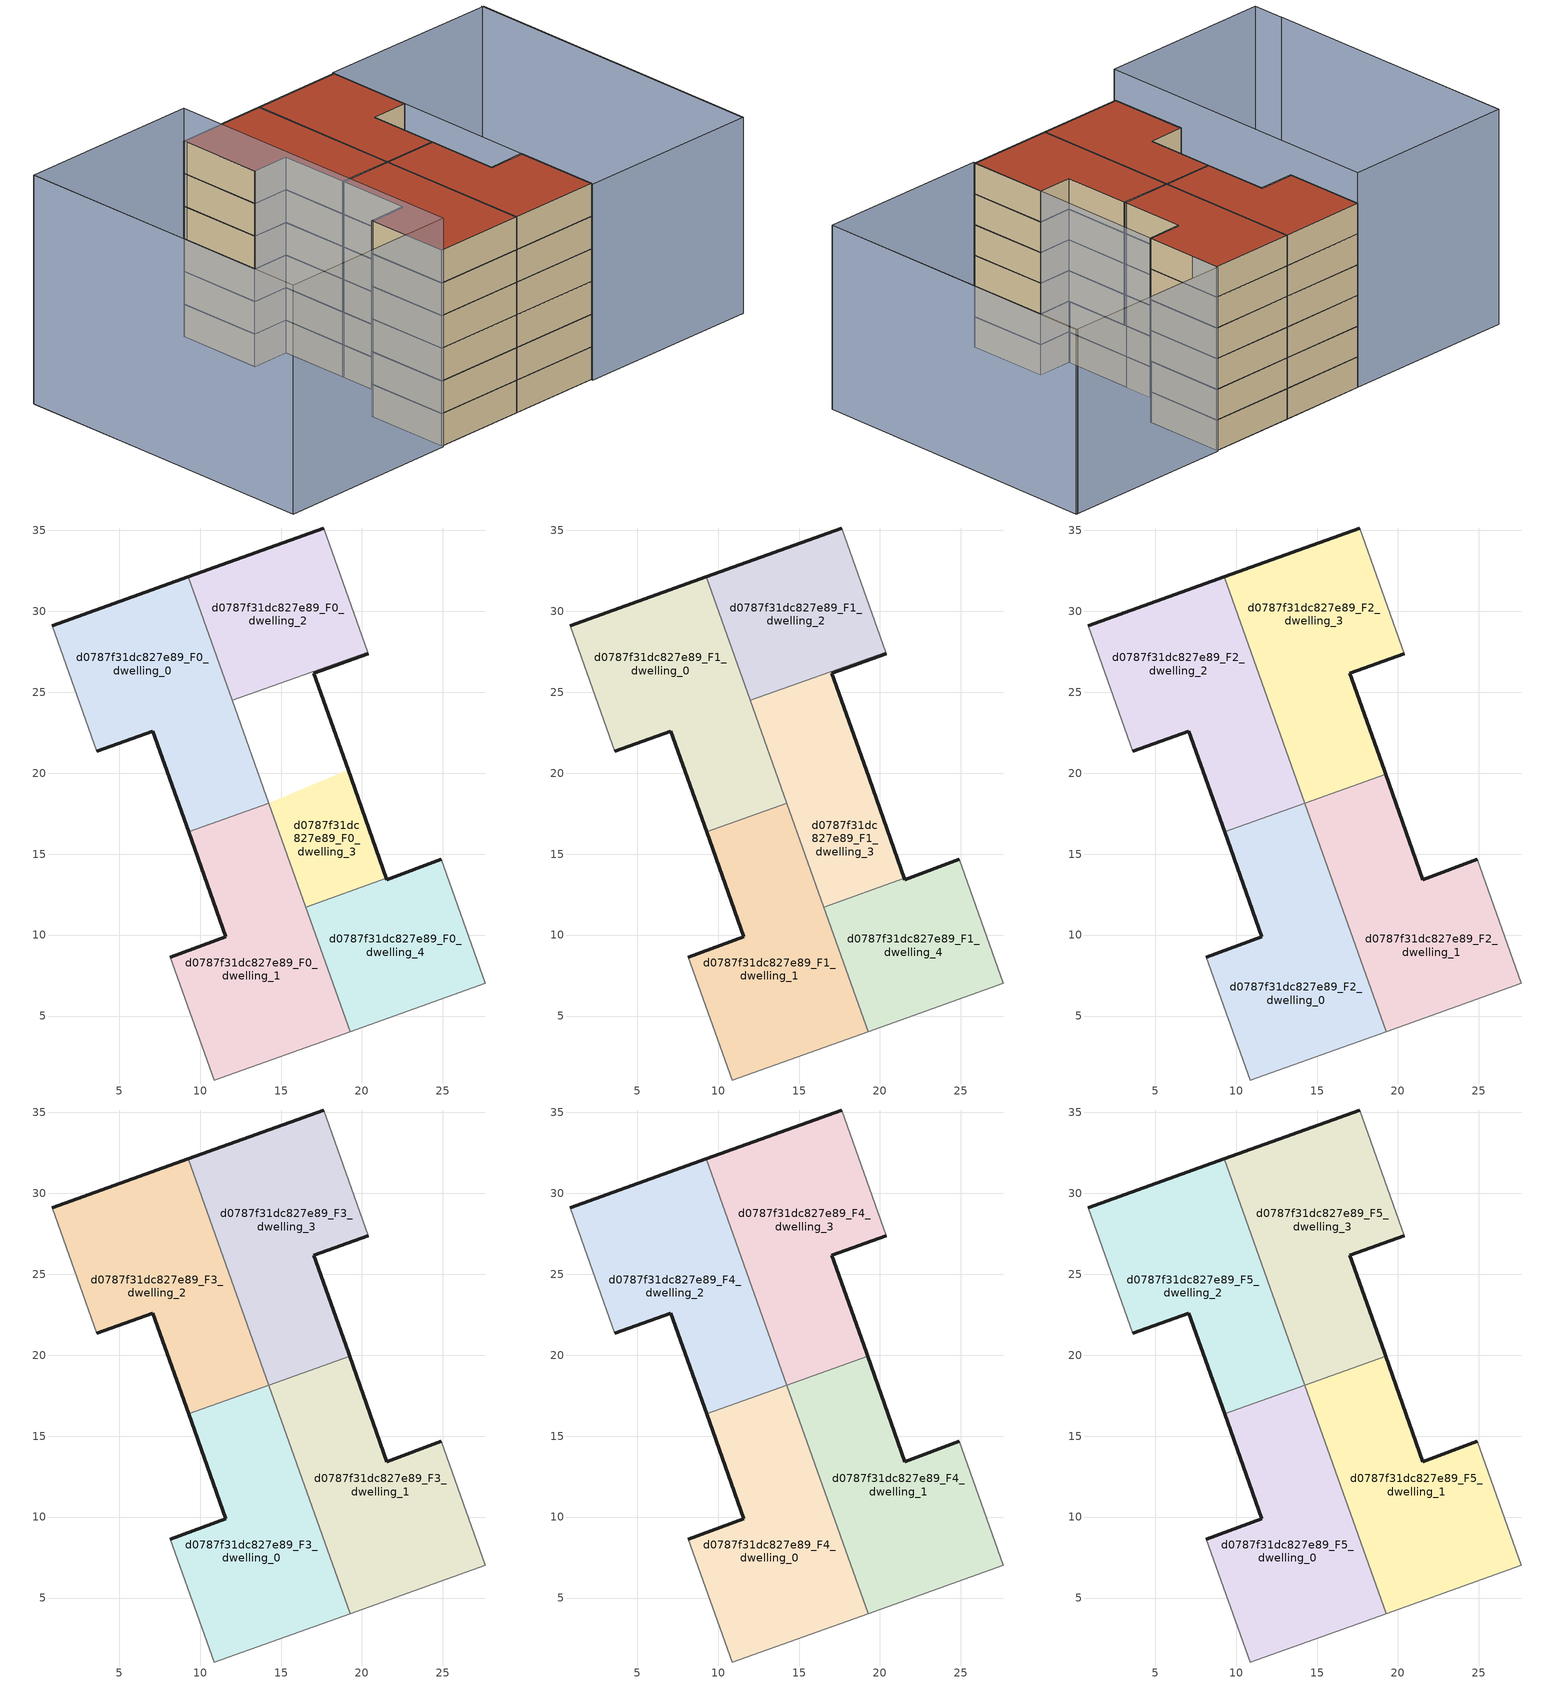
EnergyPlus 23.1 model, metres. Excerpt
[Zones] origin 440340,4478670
d0787f31dc827e89_F0_dwelling_0
 floor ground (EU_floor_Construction): 11.99,24.49 9.27,32.13 0.86,29.09 3.63,21.34 7.09,22.58 z0; 14.25,18.15 11.99,24.49 7.09,22.58 9.29,16.38 z0
 wall outside (EU_wall_Construction): 0.86,29.09 9.27,32.13 / 9.29,16.38 7.09,22.58 3.63,21.34 z0:3
 wall adiabatic (EU_wall_Construction): 3.63,21.34 0.86,29.09 z0:3
 wall to d0787f31dc827e89_F0_dwelling_1 (EU_wall_Construction): 14.25,18.15 9.29,16.38 z0:3
 wall to d0787f31dc827e89_F0_dwelling_2 (EU_wall_Construction): 9.27,32.13 11.99,24.49 z0:3
 wall to d0787f31dc827e89_F0_dwelling_3 (EU_wall_Construction): 11.99,24.49 14.25,18.15 z0:3
d0787f31dc827e89_F0_dwelling_1
 floor ground (EU_floor_Construction): 19.27,4.04 14.25,18.15 9.29,16.38 11.6,9.9 8.16,8.62 10.88,1.05 z0
 wall outside (EU_wall_Construction): 8.16,8.62 11.6,9.9 9.29,16.38 z0:3
 wall adiabatic (EU_wall_Construction): 19.27,4.04 10.88,1.05 8.16,8.62 z0:3
 wall to d0787f31dc827e89_F0_dwelling_4 (EU_wall_Construction): 16.53,11.72 19.27,4.04 z0:3
 wall to d0787f31dc827e89_F0_dwelling_3 (EU_wall_Construction): 14.25,18.15 16.53,11.73 z0:3
d0787f31dc827e89_F0_dwelling_2
 floor ground (EU_floor_Construction): 20.35,27.47 17.64,35.14 9.27,32.13 11.99,24.49 z0
 wall outside (EU_wall_Construction): 9.27,32.13 17.64,35.14 z0:3
 wall adiabatic (EU_wall_Construction): 17.64,35.14 20.35,27.47 z0:3
 wall to d0787f31dc827e89_F0_dwelling_3 (EU_wall_Construction): 20.35,27.47 11.99,24.49 z0:3
d0787f31dc827e89_F0_dwelling_3
 floor ground (EU_floor_Construction): 21.51,13.5 19.15,20.2 14.25,18.15 16.53,11.72 z0
 wall outside (EU_wall_Construction): 20.38,27.38 17.02,26.17 19.15,20.2 21.51,13.5 z0:3
 wall adiabatic (EU_wall_Construction): 20.35,27.47 20.38,27.38 z0:3
 wall to d0787f31dc827e89_F0_dwelling_4 (EU_wall_Construction): 21.51,13.5 16.53,11.73 z0:3
d0787f31dc827e89_F0_dwelling_4
 floor ground (EU_floor_Construction): 27.63,7.01 24.88,14.67 21.53,13.43 21.51,13.5 16.53,11.72 19.27,4.04 z0
 wall outside (EU_wall_Construction): 21.51,13.5 21.53,13.43 24.88,14.67 z0:3
 wall adiabatic (EU_wall_Construction): 24.88,14.67 27.63,7.01 19.27,4.04 z0:3
d0787f31dc827e89_F1_dwelling_0
 floor to d0787f31dc827e89_F0_dwelling_0 (EU_floor_Construction): 11.99,24.49 9.27,32.13 0.86,29.09 3.63,21.34 7.09,22.58 z3; 14.25,18.15 11.99,24.49 7.09,22.58 9.29,16.38 z3
 wall outside (EU_wall_Construction): 0.86,29.09 9.27,32.13 / 9.29,16.38 7.09,22.58 3.63,21.34 z3:6
 wall adiabatic (EU_wall_Construction): 3.63,21.34 0.86,29.09 z3:6
 wall to d0787f31dc827e89_F1_dwelling_1 (EU_wall_Construction): 14.25,18.15 9.29,16.38 z3:6
 wall to d0787f31dc827e89_F1_dwelling_2 (EU_wall_Construction): 9.27,32.13 11.99,24.49 z3:6
 wall to d0787f31dc827e89_F1_dwelling_3 (EU_wall_Construction): 11.99,24.49 14.25,18.15 z3:6
d0787f31dc827e89_F1_dwelling_1
 floor to d0787f31dc827e89_F0_dwelling_1 (EU_floor_Construction): 19.27,4.04 14.25,18.15 9.29,16.38 11.6,9.9 8.16,8.62 10.88,1.05 z3
 wall outside (EU_wall_Construction): 8.16,8.62 11.6,9.9 9.29,16.38 z3:6
 wall adiabatic (EU_wall_Construction): 19.27,4.04 10.88,1.05 8.16,8.62 z3:6
 wall to d0787f31dc827e89_F1_dwelling_4 (EU_wall_Construction): 16.53,11.72 19.27,4.04 z3:6
 wall to d0787f31dc827e89_F1_dwelling_3 (EU_wall_Construction): 14.25,18.15 16.53,11.73 z3:6
d0787f31dc827e89_F1_dwelling_2
 floor to d0787f31dc827e89_F0_dwelling_2 (EU_floor_Construction): 20.35,27.47 17.64,35.14 9.27,32.13 11.99,24.49 z3
 wall outside (EU_wall_Construction): 9.27,32.13 17.64,35.14 z3:6
 wall adiabatic (EU_wall_Construction): 17.64,35.14 20.35,27.47 z3:6
 wall to d0787f31dc827e89_F1_dwelling_3 (EU_wall_Construction): 20.35,27.47 11.99,24.49 z3:6
d0787f31dc827e89_F1_dwelling_3
 floor to d0787f31dc827e89_F0_dwelling_3 (EU_floor_Construction): 19.15,20.2 17.02,26.17 20.38,27.38 20.35,27.47 11.99,24.49 14.25,18.15 z3; 21.51,13.5 19.15,20.2 14.25,18.15 16.53,11.72 z3
 wall outside (EU_wall_Construction): 20.38,27.38 17.02,26.17 19.15,20.2 21.51,13.5 z3:6
 wall adiabatic (EU_wall_Construction): 20.35,27.47 20.38,27.38 z3:6
 wall to d0787f31dc827e89_F1_dwelling_4 (EU_wall_Construction): 21.51,13.5 16.53,11.73 z3:6
d0787f31dc827e89_F1_dwelling_4
 floor to d0787f31dc827e89_F0_dwelling_4 (EU_floor_Construction): 27.63,7.01 24.88,14.67 21.53,13.43 21.51,13.5 16.53,11.72 19.27,4.04 z3
 wall outside (EU_wall_Construction): 21.51,13.5 21.53,13.43 24.88,14.67 z3:6
 wall adiabatic (EU_wall_Construction): 24.88,14.67 27.63,7.01 19.27,4.04 z3:6
d0787f31dc827e89_F2_dwelling_0
 floor to d0787f31dc827e89_F1_dwelling_1 (EU_floor_Construction): 19.27,4.04 16.53,11.72 11.6,9.9 8.16,8.62 10.88,1.05 z6; 16.53,11.72 14.25,18.14 9.29,16.38 11.6,9.9 z6
 wall outside (EU_wall_Construction): 8.16,8.62 11.6,9.9 9.29,16.38 z6:9
 wall adiabatic (EU_wall_Construction): 19.27,4.04 10.88,1.05 8.16,8.62 z6:9
 wall to d0787f31dc827e89_F2_dwelling_3 (EU_wall_Construction): 9.29,16.38 14.25,18.14 z6:9
 wall to d0787f31dc827e89_F2_dwelling_1 (EU_wall_Construction): 14.25,18.14 19.27,4.04 z6:9
d0787f31dc827e89_F2_dwelling_1
 floor to d0787f31dc827e89_F1_dwelling_3 (EU_floor_Construction): 21.51,13.5 19.25,19.92 14.25,18.14 16.53,11.73 z6
 floor to d0787f31dc827e89_F1_dwelling_4 (EU_floor_Construction): 27.63,7.01 24.88,14.67 21.53,13.43 21.51,13.5 16.53,11.73 19.27,4.04 z6
 wall outside (EU_wall_Construction): 19.25,19.92 21.53,13.43 24.88,14.67 z6:9
 wall adiabatic (EU_wall_Construction): 24.88,14.67 27.63,7.01 19.27,4.04 z6:9
 wall to d0787f31dc827e89_F2_dwelling_3 (EU_wall_Construction): 14.25,18.15 19.25,19.92 z6:9
d0787f31dc827e89_F2_dwelling_2
 floor to d0787f31dc827e89_F1_dwelling_0 (EU_floor_Construction): 11.99,24.49 9.27,32.12 0.86,29.09 3.63,21.34 7.09,22.58 z6; 14.25,18.15 11.99,24.49 7.09,22.58 9.29,16.39 z6
 floor to d0787f31dc827e89_F1_dwelling_1 (EU_floor_Construction): 12.04,17.36 9.29,16.39 9.29,16.38 z6
 wall outside (EU_wall_Construction): 0.86,29.09 9.27,32.12 / 9.29,16.38 7.09,22.58 3.63,21.34 z6:9
 wall adiabatic (EU_wall_Construction): 3.63,21.34 0.86,29.09 z6:9
 wall to d0787f31dc827e89_F2_dwelling_3 (EU_wall_Construction): 9.27,32.12 14.25,18.14 9.29,16.38 z6:9
d0787f31dc827e89_F2_dwelling_3
 floor to d0787f31dc827e89_F1_dwelling_2 (EU_floor_Construction): 20.35,27.47 17.64,35.14 9.27,32.13 11.99,24.49 z6
 floor to d0787f31dc827e89_F1_dwelling_3 (EU_floor_Construction): 19.15,20.2 17.02,26.17 20.38,27.38 20.35,27.47 11.99,24.49 14.25,18.15 z6; 19.25,19.92 19.15,20.2 14.25,18.15 z6
 wall outside (EU_wall_Construction): 9.27,32.12 17.64,35.14 / 20.38,27.38 17.02,26.17 19.15,20.2 19.25,19.92 z6:9
 wall adiabatic (EU_wall_Construction): 17.64,35.14 20.38,27.38 z6:9
d0787f31dc827e89_F3_dwelling_0
 floor to d0787f31dc827e89_F2_dwelling_0 (EU_floor_Construction): 19.27,4.04 14.25,18.14 9.29,16.38 11.6,9.9 8.16,8.62 10.88,1.05 z9
 wall outside (EU_wall_Construction): 8.16,8.62 11.6,9.9 9.29,16.38 z9:12
 wall adiabatic (EU_wall_Construction): 19.27,4.04 10.88,1.05 8.16,8.62 z9:12
 wall to d0787f31dc827e89_F3_dwelling_3 (EU_wall_Construction): 9.29,16.38 14.25,18.14 z9:12
 wall to d0787f31dc827e89_F3_dwelling_1 (EU_wall_Construction): 14.25,18.14 19.27,4.04 z9:12
d0787f31dc827e89_F3_dwelling_1
 floor to d0787f31dc827e89_F2_dwelling_1 (EU_floor_Construction): 27.63,7.01 24.88,14.67 21.53,13.43 19.25,19.92 14.25,18.14 19.27,4.04 z9
 wall outside (EU_wall_Construction): 19.25,19.92 21.53,13.43 24.88,14.67 z9:12
 wall adiabatic (EU_wall_Construction): 24.88,14.67 27.63,7.01 19.27,4.04 z9:12
 wall to d0787f31dc827e89_F3_dwelling_3 (EU_wall_Construction): 14.25,18.15 19.25,19.92 z9:12
d0787f31dc827e89_F3_dwelling_2
 floor to d0787f31dc827e89_F2_dwelling_2 (EU_floor_Construction): 14.25,18.15 9.27,32.12 0.86,29.09 3.63,21.34 7.09,22.58 9.29,16.38 z9
 wall outside (EU_wall_Construction): 0.86,29.09 9.27,32.12 / 9.29,16.38 7.09,22.58 3.63,21.34 z9:12
 wall adiabatic (EU_wall_Construction): 3.63,21.34 0.86,29.09 z9:12
 wall to d0787f31dc827e89_F3_dwelling_3 (EU_wall_Construction): 9.27,32.12 14.25,18.14 9.29,16.38 z9:12
d0787f31dc827e89_F3_dwelling_3
 floor to d0787f31dc827e89_F2_dwelling_3 (EU_floor_Construction): 19.25,19.92 19.15,20.2 17.02,26.17 20.38,27.38 17.64,35.14 9.27,32.12 14.25,18.15 z9
 wall outside (EU_wall_Construction): 9.27,32.12 17.64,35.14 / 20.38,27.38 17.02,26.17 19.15,20.2 19.25,19.92 z9:12
 wall adiabatic (EU_wall_Construction): 17.64,35.14 20.38,27.38 z9:12
d0787f31dc827e89_F4_dwelling_0
 floor to d0787f31dc827e89_F3_dwelling_0 (EU_floor_Construction): 19.27,4.04 14.25,18.14 9.29,16.38 11.6,9.9 8.16,8.62 10.88,1.05 z12
 wall outside (EU_wall_Construction): 8.16,8.62 11.6,9.9 9.29,16.38 z12:15
 wall adiabatic (EU_wall_Construction): 19.27,4.04 10.88,1.05 8.16,8.62 z12:15
 wall to d0787f31dc827e89_F4_dwelling_3 (EU_wall_Construction): 9.29,16.38 14.25,18.14 z12:15
 wall to d0787f31dc827e89_F4_dwelling_1 (EU_wall_Construction): 14.25,18.14 19.27,4.04 z12:15
d0787f31dc827e89_F4_dwelling_1
 floor to d0787f31dc827e89_F3_dwelling_1 (EU_floor_Construction): 27.63,7.01 24.88,14.67 21.53,13.43 19.25,19.92 14.25,18.14 19.27,4.04 z12
 wall outside (EU_wall_Construction): 19.25,19.92 21.53,13.43 24.88,14.67 z12:15
 wall adiabatic (EU_wall_Construction): 24.88,14.67 27.63,7.01 19.27,4.04 z12:15
 wall to d0787f31dc827e89_F4_dwelling_3 (EU_wall_Construction): 14.25,18.15 19.25,19.92 z12:15
d0787f31dc827e89_F4_dwelling_2
 floor to d0787f31dc827e89_F3_dwelling_2 (EU_floor_Construction): 14.25,18.15 9.27,32.12 0.86,29.09 3.63,21.34 7.09,22.58 9.29,16.38 z12
 wall outside (EU_wall_Construction): 0.86,29.09 9.27,32.12 / 9.29,16.38 7.09,22.58 3.63,21.34 z12:15
 wall adiabatic (EU_wall_Construction): 3.63,21.34 0.86,29.09 z12:15
 wall to d0787f31dc827e89_F4_dwelling_3 (EU_wall_Construction): 9.27,32.12 14.25,18.14 9.29,16.38 z12:15
d0787f31dc827e89_F4_dwelling_3
 floor to d0787f31dc827e89_F3_dwelling_3 (EU_floor_Construction): 19.25,19.92 19.15,20.2 17.02,26.17 20.38,27.38 17.64,35.14 9.27,32.12 14.25,18.15 z12
 wall outside (EU_wall_Construction): 9.27,32.12 17.64,35.14 / 20.38,27.38 17.02,26.17 19.15,20.2 19.25,19.92 z12:15
 wall adiabatic (EU_wall_Construction): 17.64,35.14 20.38,27.38 z12:15
d0787f31dc827e89_F5_dwelling_0
 floor to d0787f31dc827e89_F4_dwelling_0 (EU_floor_Construction): 19.27,4.04 14.25,18.14 9.29,16.38 11.6,9.9 8.16,8.62 10.88,1.05 z15
 wall outside (EU_wall_Construction): 8.16,8.62 11.6,9.9 9.29,16.38 z15:18
 wall adiabatic (EU_wall_Construction): 19.27,4.04 10.88,1.05 8.16,8.62 z15:18
 wall to d0787f31dc827e89_F5_dwelling_3 (EU_wall_Construction): 9.29,16.38 14.25,18.14 z15:18
 wall to d0787f31dc827e89_F5_dwelling_1 (EU_wall_Construction): 14.25,18.14 19.27,4.04 z15:18
 roof outside (EU_roof_Construction): 14.25,18.14 19.27,4.04 10.88,1.05 8.16,8.62 11.6,9.9 9.29,16.38 z18
d0787f31dc827e89_F5_dwelling_1
 floor to d0787f31dc827e89_F4_dwelling_1 (EU_floor_Construction): 27.63,7.01 24.88,14.67 21.53,13.43 19.25,19.92 14.25,18.14 19.27,4.04 z15
 wall outside (EU_wall_Construction): 19.25,19.92 21.53,13.43 24.88,14.67 z15:18
 wall adiabatic (EU_wall_Construction): 24.88,14.67 27.63,7.01 19.27,4.04 z15:18
 wall to d0787f31dc827e89_F5_dwelling_3 (EU_wall_Construction): 14.25,18.15 19.25,19.92 z15:18
 roof outside (EU_roof_Construction): 24.88,14.67 27.63,7.01 19.27,4.04 14.25,18.14 19.25,19.92 21.53,13.43 z18
d0787f31dc827e89_F5_dwelling_2
 floor to d0787f31dc827e89_F4_dwelling_2 (EU_floor_Construction): 14.25,18.15 9.27,32.12 0.86,29.09 3.63,21.34 7.09,22.58 9.29,16.38 z15
 wall outside (EU_wall_Construction): 0.86,29.09 9.27,32.12 / 9.29,16.38 7.09,22.58 3.63,21.34 z15:18
 wall adiabatic (EU_wall_Construction): 3.63,21.34 0.86,29.09 z15:18
 wall to d0787f31dc827e89_F5_dwelling_3 (EU_wall_Construction): 9.27,32.12 14.25,18.14 9.29,16.38 z15:18
 roof outside (EU_roof_Construction): 9.27,32.12 14.25,18.15 9.29,16.38 7.09,22.58 3.63,21.34 0.86,29.09 z18
d0787f31dc827e89_F5_dwelling_3
 floor to d0787f31dc827e89_F4_dwelling_3 (EU_floor_Construction): 19.25,19.92 19.15,20.2 17.02,26.17 20.38,27.38 17.64,35.14 9.27,32.12 14.25,18.15 z15
 wall outside (EU_wall_Construction): 9.27,32.12 17.64,35.14 / 20.38,27.38 17.02,26.17 19.15,20.2 19.25,19.92 z15:18
 wall adiabatic (EU_wall_Construction): 17.64,35.14 20.38,27.38 z15:18
 roof outside (EU_roof_Construction): 17.64,35.14 20.38,27.38 17.02,26.17 19.15,20.2 19.25,19.92 14.25,18.15 9.27,32.12 z18
shading: 44.32,12.74 34.18,41.16 / 44.35,12.75 27.61,6.85 / 27.61,6.85 17.61,35.25 / 17.61,35.25 34.34,41.15 / 34.34,41.15 44.35,12.75 z0:18; -15.84,23.06 -6.87,-1.96 / 10.95,0.93 -5.78,-5.06 / -5.78,-5.06 -15.87,23.1 / -15.87,23.1 0.86,29.09 / 0.86,29.09 10.95,0.93 z0:21
[Building]
EU S2 Campaign: North Axis=0; Terrain=City; Solar Distribution=FullExterior
[Site:Location]
Madrid: Latitude=40.5; Longitude=-3.5; Time Zone=1; Elevation=609
[SizingPeriod:WeatherFileDays]
AnnualSizingPeriod: Begin Month=1; Begin Day of Month=1; End Month=12; End Day of Month=31; Day of Week for Start Day=Monday; Use Weather File Daylight Saving Period=No; Use Weather File Rain and Snow Indicators=No
[MATERIAL]
EU_InternalMass_Material: Roughness=MediumRough; Thickness=0.1; Conductivity=1; Density=1800; Specific Heat=900; Thermal Absorptance=0.9; Solar Absorptance=0.7; Visible Absorptance=0.7
[MATERIAL:NOMASS] Roughness=MediumRough; Thermal Absorptance=0.9; Solar Absorptance=0.7; Visible Absorptance=0.7
Name | Thermal Resistance
EU_wall_NoMass | 0.459673
EU_roof_NoMass | 0.495815
EU_floor_NoMass | 0.788942
[CONSTRUCTION]
EU_wall_Construction: EU_wall_NoMass
EU_roof_Construction: EU_roof_NoMass
EU_floor_Construction: EU_floor_NoMass
EU_InternalMass_Construction: EU_InternalMass_Material
[ZONE] Type=1; Multiplier=1; Ceiling Height=autocalculate; Floor Area=autocalculate; Part of Total Floor Area=Yes
Name | Volume
d0787f31dc827e89_F0_dwelling_0; d0787f31dc827e89_F1_dwelling_0 | 324.777
d0787f31dc827e89_F2_dwelling_0; d0787f31dc827e89_F2_dwelling_2 | 324.757
d0787f31dc827e89_F3_dwelling_0; d0787f31dc827e89_F4_dwelling_0; d0787f31dc827e89_F5_dwelling_0 | 324.785
d0787f31dc827e89_F0_dwelling_1; d0787f31dc827e89_F1_dwelling_1 | 324.798
d0787f31dc827e89_F2_dwelling_1; d0787f31dc827e89_F3_dwelling_2; d0787f31dc827e89_F4_dwelling_2; d0787f31dc827e89_F5_dwelling_2 | 324.771
d0787f31dc827e89_F3_dwelling_1; d0787f31dc827e89_F4_dwelling_1; d0787f31dc827e89_F5_dwelling_1 | 324.772
d0787f31dc827e89_F0_dwelling_2; d0787f31dc827e89_F1_dwelling_2 | 216.541
d0787f31dc827e89_F0_dwelling_3 | 110.594
d0787f31dc827e89_F1_dwelling_3 | 216.512
d0787f31dc827e89_F2_dwelling_3 | 324.77
d0787f31dc827e89_F3_dwelling_3; d0787f31dc827e89_F4_dwelling_3; d0787f31dc827e89_F5_dwelling_3 | 324.796
d0787f31dc827e89_F0_dwelling_4; d0787f31dc827e89_F1_dwelling_4 | 216.525
[INTERNALMASS] Construction=EU_InternalMass_Construction
Name | Zone or ZoneList | Surface Area
d0787f31dc827e89_F0_dwelling_0_EU_InternalMass | d0787f31dc827e89_F0_dwelling_0 | 108.259
d0787f31dc827e89_F0_dwelling_1_EU_InternalMass | d0787f31dc827e89_F0_dwelling_1 | 108.266
d0787f31dc827e89_F0_dwelling_2_EU_InternalMass | d0787f31dc827e89_F0_dwelling_2 | 72.1806
d0787f31dc827e89_F0_dwelling_3_EU_InternalMass | d0787f31dc827e89_F0_dwelling_3 | 72.1708
d0787f31dc827e89_F0_dwelling_4_EU_InternalMass | d0787f31dc827e89_F0_dwelling_4 | 72.175
d0787f31dc827e89_F1_dwelling_0_EU_InternalMass | d0787f31dc827e89_F1_dwelling_0 | 108.259
d0787f31dc827e89_F1_dwelling_1_EU_InternalMass | d0787f31dc827e89_F1_dwelling_1 | 108.266
d0787f31dc827e89_F1_dwelling_2_EU_InternalMass | d0787f31dc827e89_F1_dwelling_2 | 72.1806
d0787f31dc827e89_F1_dwelling_3_EU_InternalMass | d0787f31dc827e89_F1_dwelling_3 | 72.1708
d0787f31dc827e89_F1_dwelling_4_EU_InternalMass | d0787f31dc827e89_F1_dwelling_4 | 72.175
d0787f31dc827e89_F2_dwelling_0_EU_InternalMass | d0787f31dc827e89_F2_dwelling_0 | 108.262
d0787f31dc827e89_F2_dwelling_1_EU_InternalMass | d0787f31dc827e89_F2_dwelling_1 | 108.257
d0787f31dc827e89_F2_dwelling_2_EU_InternalMass | d0787f31dc827e89_F2_dwelling_2 | 108.257
d0787f31dc827e89_F2_dwelling_3_EU_InternalMass | d0787f31dc827e89_F2_dwelling_3 | 108.269
d0787f31dc827e89_F3_dwelling_0_EU_InternalMass | d0787f31dc827e89_F3_dwelling_0 | 108.262
d0787f31dc827e89_F3_dwelling_1_EU_InternalMass | d0787f31dc827e89_F3_dwelling_1 | 108.257
d0787f31dc827e89_F3_dwelling_2_EU_InternalMass | d0787f31dc827e89_F3_dwelling_2 | 108.257
d0787f31dc827e89_F3_dwelling_3_EU_InternalMass | d0787f31dc827e89_F3_dwelling_3 | 108.269
d0787f31dc827e89_F4_dwelling_0_EU_InternalMass | d0787f31dc827e89_F4_dwelling_0 | 108.262
d0787f31dc827e89_F4_dwelling_1_EU_InternalMass | d0787f31dc827e89_F4_dwelling_1 | 108.257
d0787f31dc827e89_F4_dwelling_2_EU_InternalMass | d0787f31dc827e89_F4_dwelling_2 | 108.257
d0787f31dc827e89_F4_dwelling_3_EU_InternalMass | d0787f31dc827e89_F4_dwelling_3 | 108.269
d0787f31dc827e89_F5_dwelling_0_EU_InternalMass | d0787f31dc827e89_F5_dwelling_0 | 108.262
d0787f31dc827e89_F5_dwelling_1_EU_InternalMass | d0787f31dc827e89_F5_dwelling_1 | 108.257
d0787f31dc827e89_F5_dwelling_2_EU_InternalMass | d0787f31dc827e89_F5_dwelling_2 | 108.257
d0787f31dc827e89_F5_dwelling_3_EU_InternalMass | d0787f31dc827e89_F5_dwelling_3 | 108.269
[OTHEREQUIPMENT] Fuel Type=Electricity; Design Level Calculation Method=Watts/Area; Power per Zone Floor Area=1; Fraction Latent=0; Fraction Radiant=0; Fraction Lost=0; Carbon Dioxide Generation Rate=0; EndUse Subcategory=EU_Step8_InternalGains
Name | Zone or ZoneList or Space or SpaceList | Schedule
EU_Step8_InternalGain_d0787f31dc827e89_F0_dwelling_0_f000 | d0787f31dc827e89_F0_dwelling_0 | EU_Step8_GainSchedule_d0787f31dc827e89_F0_dwelling_0_f000
EU_Step8_InternalGain_d0787f31dc827e89_F0_dwelling_1_f000 | d0787f31dc827e89_F0_dwelling_1 | EU_Step8_GainSchedule_d0787f31dc827e89_F0_dwelling_1_f000
EU_Step8_InternalGain_d0787f31dc827e89_F0_dwelling_2_f000 | d0787f31dc827e89_F0_dwelling_2 | EU_Step8_GainSchedule_d0787f31dc827e89_F0_dwelling_2_f000
EU_Step8_InternalGain_d0787f31dc827e89_F0_dwelling_3_f000 | d0787f31dc827e89_F0_dwelling_3 | EU_Step8_GainSchedule_d0787f31dc827e89_F0_dwelling_3_f000
EU_Step8_InternalGain_d0787f31dc827e89_F0_dwelling_4_f000 | d0787f31dc827e89_F0_dwelling_4 | EU_Step8_GainSchedule_d0787f31dc827e89_F0_dwelling_4_f000
EU_Step8_InternalGain_d0787f31dc827e89_F1_dwelling_0_f000 | d0787f31dc827e89_F1_dwelling_0 | EU_Step8_GainSchedule_d0787f31dc827e89_F1_dwelling_0_f000
EU_Step8_InternalGain_d0787f31dc827e89_F1_dwelling_1_f000 | d0787f31dc827e89_F1_dwelling_1 | EU_Step8_GainSchedule_d0787f31dc827e89_F1_dwelling_1_f000
EU_Step8_InternalGain_d0787f31dc827e89_F1_dwelling_2_f000 | d0787f31dc827e89_F1_dwelling_2 | EU_Step8_GainSchedule_d0787f31dc827e89_F1_dwelling_2_f000
EU_Step8_InternalGain_d0787f31dc827e89_F1_dwelling_3_f000 | d0787f31dc827e89_F1_dwelling_3 | EU_Step8_GainSchedule_d0787f31dc827e89_F1_dwelling_3_f000
EU_Step8_InternalGain_d0787f31dc827e89_F1_dwelling_4_f000 | d0787f31dc827e89_F1_dwelling_4 | EU_Step8_GainSchedule_d0787f31dc827e89_F1_dwelling_4_f000
EU_Step8_InternalGain_d0787f31dc827e89_F2_dwelling_0_f000 | d0787f31dc827e89_F2_dwelling_0 | EU_Step8_GainSchedule_d0787f31dc827e89_F2_dwelling_0_f000
EU_Step8_InternalGain_d0787f31dc827e89_F2_dwelling_1_f000 | d0787f31dc827e89_F2_dwelling_1 | EU_Step8_GainSchedule_d0787f31dc827e89_F2_dwelling_1_f000
EU_Step8_InternalGain_d0787f31dc827e89_F2_dwelling_2_f000 | d0787f31dc827e89_F2_dwelling_2 | EU_Step8_GainSchedule_d0787f31dc827e89_F2_dwelling_2_f000
EU_Step8_InternalGain_d0787f31dc827e89_F2_dwelling_3_f000 | d0787f31dc827e89_F2_dwelling_3 | EU_Step8_GainSchedule_d0787f31dc827e89_F2_dwelling_3_f000
EU_Step8_InternalGain_d0787f31dc827e89_F3_dwelling_0_f000 | d0787f31dc827e89_F3_dwelling_0 | EU_Step8_GainSchedule_d0787f31dc827e89_F3_dwelling_0_f000
EU_Step8_InternalGain_d0787f31dc827e89_F3_dwelling_1_f000 | d0787f31dc827e89_F3_dwelling_1 | EU_Step8_GainSchedule_d0787f31dc827e89_F3_dwelling_1_f000
EU_Step8_InternalGain_d0787f31dc827e89_F3_dwelling_2_f000 | d0787f31dc827e89_F3_dwelling_2 | EU_Step8_GainSchedule_d0787f31dc827e89_F3_dwelling_2_f000
EU_Step8_InternalGain_d0787f31dc827e89_F3_dwelling_3_f000 | d0787f31dc827e89_F3_dwelling_3 | EU_Step8_GainSchedule_d0787f31dc827e89_F3_dwelling_3_f000
EU_Step8_InternalGain_d0787f31dc827e89_F4_dwelling_0_f000 | d0787f31dc827e89_F4_dwelling_0 | EU_Step8_GainSchedule_d0787f31dc827e89_F4_dwelling_0_f000
EU_Step8_InternalGain_d0787f31dc827e89_F4_dwelling_1_f000 | d0787f31dc827e89_F4_dwelling_1 | EU_Step8_GainSchedule_d0787f31dc827e89_F4_dwelling_1_f000
EU_Step8_InternalGain_d0787f31dc827e89_F4_dwelling_2_f000 | d0787f31dc827e89_F4_dwelling_2 | EU_Step8_GainSchedule_d0787f31dc827e89_F4_dwelling_2_f000
EU_Step8_InternalGain_d0787f31dc827e89_F4_dwelling_3_f000 | d0787f31dc827e89_F4_dwelling_3 | EU_Step8_GainSchedule_d0787f31dc827e89_F4_dwelling_3_f000
EU_Step8_InternalGain_d0787f31dc827e89_F5_dwelling_0_f000 | d0787f31dc827e89_F5_dwelling_0 | EU_Step8_GainSchedule_d0787f31dc827e89_F5_dwelling_0_f000
EU_Step8_InternalGain_d0787f31dc827e89_F5_dwelling_1_f000 | d0787f31dc827e89_F5_dwelling_1 | EU_Step8_GainSchedule_d0787f31dc827e89_F5_dwelling_1_f000
EU_Step8_InternalGain_d0787f31dc827e89_F5_dwelling_2_f000 | d0787f31dc827e89_F5_dwelling_2 | EU_Step8_GainSchedule_d0787f31dc827e89_F5_dwelling_2_f000
EU_Step8_InternalGain_d0787f31dc827e89_F5_dwelling_3_f000 | d0787f31dc827e89_F5_dwelling_3 | EU_Step8_GainSchedule_d0787f31dc827e89_F5_dwelling_3_f000
[ZONEVENTILATION:DESIGNFLOWRATE] Schedule=EU_AlwaysOn; Design Flow Rate Calculation Method=AirChanges/Hour; Air Changes per Hour=0.719161; Ventilation Type=Natural; Fan Pressure Rise=0; Fan Total Efficiency=1; Constant Term Coefficient=1; Temperature Term Coefficient=0; Velocity Term Coefficient=0; Velocity Squared Term Coefficient=0; Minimum Indoor Temperature=-100; Maximum Indoor Temperature=100; Delta Temperature=-100; Minimum Outdoor Temperature=-100; Maximum Outdoor Temperature=100; Maximum Wind Speed=40
Name | Zone or ZoneList or Space or SpaceList
EU_ConstantAir_d0787f31dc827e89_F0_dwelling_0 | d0787f31dc827e89_F0_dwelling_0
EU_ConstantAir_d0787f31dc827e89_F0_dwelling_1 | d0787f31dc827e89_F0_dwelling_1
EU_ConstantAir_d0787f31dc827e89_F0_dwelling_2 | d0787f31dc827e89_F0_dwelling_2
EU_ConstantAir_d0787f31dc827e89_F0_dwelling_3 | d0787f31dc827e89_F0_dwelling_3
EU_ConstantAir_d0787f31dc827e89_F0_dwelling_4 | d0787f31dc827e89_F0_dwelling_4
EU_ConstantAir_d0787f31dc827e89_F1_dwelling_0 | d0787f31dc827e89_F1_dwelling_0
EU_ConstantAir_d0787f31dc827e89_F1_dwelling_1 | d0787f31dc827e89_F1_dwelling_1
EU_ConstantAir_d0787f31dc827e89_F1_dwelling_2 | d0787f31dc827e89_F1_dwelling_2
EU_ConstantAir_d0787f31dc827e89_F1_dwelling_3 | d0787f31dc827e89_F1_dwelling_3
EU_ConstantAir_d0787f31dc827e89_F1_dwelling_4 | d0787f31dc827e89_F1_dwelling_4
EU_ConstantAir_d0787f31dc827e89_F2_dwelling_0 | d0787f31dc827e89_F2_dwelling_0
EU_ConstantAir_d0787f31dc827e89_F2_dwelling_1 | d0787f31dc827e89_F2_dwelling_1
EU_ConstantAir_d0787f31dc827e89_F2_dwelling_2 | d0787f31dc827e89_F2_dwelling_2
EU_ConstantAir_d0787f31dc827e89_F2_dwelling_3 | d0787f31dc827e89_F2_dwelling_3
EU_ConstantAir_d0787f31dc827e89_F3_dwelling_0 | d0787f31dc827e89_F3_dwelling_0
EU_ConstantAir_d0787f31dc827e89_F3_dwelling_1 | d0787f31dc827e89_F3_dwelling_1
EU_ConstantAir_d0787f31dc827e89_F3_dwelling_2 | d0787f31dc827e89_F3_dwelling_2
EU_ConstantAir_d0787f31dc827e89_F3_dwelling_3 | d0787f31dc827e89_F3_dwelling_3
EU_ConstantAir_d0787f31dc827e89_F4_dwelling_0 | d0787f31dc827e89_F4_dwelling_0
EU_ConstantAir_d0787f31dc827e89_F4_dwelling_1 | d0787f31dc827e89_F4_dwelling_1
EU_ConstantAir_d0787f31dc827e89_F4_dwelling_2 | d0787f31dc827e89_F4_dwelling_2
EU_ConstantAir_d0787f31dc827e89_F4_dwelling_3 | d0787f31dc827e89_F4_dwelling_3
EU_ConstantAir_d0787f31dc827e89_F5_dwelling_0 | d0787f31dc827e89_F5_dwelling_0
EU_ConstantAir_d0787f31dc827e89_F5_dwelling_1 | d0787f31dc827e89_F5_dwelling_1
EU_ConstantAir_d0787f31dc827e89_F5_dwelling_2 | d0787f31dc827e89_F5_dwelling_2
EU_ConstantAir_d0787f31dc827e89_F5_dwelling_3 | d0787f31dc827e89_F5_dwelling_3
[HVACTEMPLATE:THERMOSTAT] Constant Heating Setpoint=20; Constant Cooling Setpoint=50
EU_HeatOnly_d0787f31dc827e89_F0_dwelling_0; EU_HeatOnly_d0787f31dc827e89_F0_dwelling_1; EU_HeatOnly_d0787f31dc827e89_F0_dwelling_2; EU_HeatOnly_d0787f31dc827e89_F0_dwelling_3; EU_HeatOnly_d0787f31dc827e89_F0_dwelling_4; EU_HeatOnly_d0787f31dc827e89_F1_dwelling_0; EU_HeatOnly_d0787f31dc827e89_F1_dwelling_1; EU_HeatOnly_d0787f31dc827e89_F1_dwelling_2; EU_HeatOnly_d0787f31dc827e89_F1_dwelling_3; EU_HeatOnly_d0787f31dc827e89_F1_dwelling_4; EU_HeatOnly_d0787f31dc827e89_F2_dwelling_0; EU_HeatOnly_d0787f31dc827e89_F2_dwelling_1; EU_HeatOnly_d0787f31dc827e89_F2_dwelling_2; EU_HeatOnly_d0787f31dc827e89_F2_dwelling_3; EU_HeatOnly_d0787f31dc827e89_F3_dwelling_0; EU_HeatOnly_d0787f31dc827e89_F3_dwelling_1; EU_HeatOnly_d0787f31dc827e89_F3_dwelling_2; EU_HeatOnly_d0787f31dc827e89_F3_dwelling_3; EU_HeatOnly_d0787f31dc827e89_F4_dwelling_0; EU_HeatOnly_d0787f31dc827e89_F4_dwelling_1; EU_HeatOnly_d0787f31dc827e89_F4_dwelling_2; EU_HeatOnly_d0787f31dc827e89_F4_dwelling_3; EU_HeatOnly_d0787f31dc827e89_F5_dwelling_0; EU_HeatOnly_d0787f31dc827e89_F5_dwelling_1; EU_HeatOnly_d0787f31dc827e89_F5_dwelling_2; EU_HeatOnly_d0787f31dc827e89_F5_dwelling_3
[HVACTEMPLATE:ZONE:IDEALLOADSAIRSYSTEM] System Availability Schedule=EU_AlwaysOn; Maximum Heating Supply Air Temperature=50; Minimum Cooling Supply Air Temperature=13; Maximum Heating Supply Air Humidity Ratio=0.0156; Minimum Cooling Supply Air Humidity Ratio=0.0077; Heating Limit=NoLimit; Cooling Limit=NoLimit; Heating Availability Schedule=EU_AlwaysOn; Cooling Availability Schedule=EU_CoolingOff; Dehumidification Control Type=ConstantSensibleHeatRatio; Cooling Sensible Heat Ratio=0.7; Dehumidification Setpoint=60; Humidification Control Type=None; Humidification Setpoint=30; Outdoor Air Method=None; Outdoor Air Flow Rate per Person=0.00944; Outdoor Air Flow Rate per Zone Floor Area=0; Outdoor Air Flow Rate per Zone=0; Demand Controlled Ventilation Type=None; Outdoor Air Economizer Type=NoEconomizer; Heat Recovery Type=None; Sensible Heat Recovery Effectiveness=0.7; Latent Heat Recovery Effectiveness=0.65
Name | Template Thermostat
d0787f31dc827e89_F0_dwelling_0 | EU_HeatOnly_d0787f31dc827e89_F0_dwelling_0
d0787f31dc827e89_F0_dwelling_1 | EU_HeatOnly_d0787f31dc827e89_F0_dwelling_1
d0787f31dc827e89_F0_dwelling_2 | EU_HeatOnly_d0787f31dc827e89_F0_dwelling_2
d0787f31dc827e89_F0_dwelling_3 | EU_HeatOnly_d0787f31dc827e89_F0_dwelling_3
d0787f31dc827e89_F0_dwelling_4 | EU_HeatOnly_d0787f31dc827e89_F0_dwelling_4
d0787f31dc827e89_F1_dwelling_0 | EU_HeatOnly_d0787f31dc827e89_F1_dwelling_0
d0787f31dc827e89_F1_dwelling_1 | EU_HeatOnly_d0787f31dc827e89_F1_dwelling_1
d0787f31dc827e89_F1_dwelling_2 | EU_HeatOnly_d0787f31dc827e89_F1_dwelling_2
d0787f31dc827e89_F1_dwelling_3 | EU_HeatOnly_d0787f31dc827e89_F1_dwelling_3
d0787f31dc827e89_F1_dwelling_4 | EU_HeatOnly_d0787f31dc827e89_F1_dwelling_4
d0787f31dc827e89_F2_dwelling_0 | EU_HeatOnly_d0787f31dc827e89_F2_dwelling_0
d0787f31dc827e89_F2_dwelling_1 | EU_HeatOnly_d0787f31dc827e89_F2_dwelling_1
d0787f31dc827e89_F2_dwelling_2 | EU_HeatOnly_d0787f31dc827e89_F2_dwelling_2
d0787f31dc827e89_F2_dwelling_3 | EU_HeatOnly_d0787f31dc827e89_F2_dwelling_3
d0787f31dc827e89_F3_dwelling_0 | EU_HeatOnly_d0787f31dc827e89_F3_dwelling_0
d0787f31dc827e89_F3_dwelling_1 | EU_HeatOnly_d0787f31dc827e89_F3_dwelling_1
d0787f31dc827e89_F3_dwelling_2 | EU_HeatOnly_d0787f31dc827e89_F3_dwelling_2
d0787f31dc827e89_F3_dwelling_3 | EU_HeatOnly_d0787f31dc827e89_F3_dwelling_3
d0787f31dc827e89_F4_dwelling_0 | EU_HeatOnly_d0787f31dc827e89_F4_dwelling_0
d0787f31dc827e89_F4_dwelling_1 | EU_HeatOnly_d0787f31dc827e89_F4_dwelling_1
d0787f31dc827e89_F4_dwelling_2 | EU_HeatOnly_d0787f31dc827e89_F4_dwelling_2
d0787f31dc827e89_F4_dwelling_3 | EU_HeatOnly_d0787f31dc827e89_F4_dwelling_3
d0787f31dc827e89_F5_dwelling_0 | EU_HeatOnly_d0787f31dc827e89_F5_dwelling_0
d0787f31dc827e89_F5_dwelling_1 | EU_HeatOnly_d0787f31dc827e89_F5_dwelling_1
d0787f31dc827e89_F5_dwelling_2 | EU_HeatOnly_d0787f31dc827e89_F5_dwelling_2
d0787f31dc827e89_F5_dwelling_3 | EU_HeatOnly_d0787f31dc827e89_F5_dwelling_3
[SIZING:ZONE] Zone Cooling Design Supply Air Temperature Input Method=SupplyAirTemperature; Zone Cooling Design Supply Air Temperature=13; Zone Heating Design Supply Air Temperature Input Method=SupplyAirTemperature; Zone Heating Design Supply Air Temperature=50; Zone Cooling Design Supply Air Humidity Ratio=0.008; Zone Heating Design Supply Air Humidity Ratio=0.008; Cooling Design Air Flow Method=DesignDay; Cooling Design Air Flow Rate=0; Cooling Minimum Air Flow per Zone Floor Area=0.000762; Cooling Minimum Air Flow=0; Cooling Minimum Air Flow Fraction=0.2; Heating Design Air Flow Method=DesignDay; Heating Design Air Flow Rate=0; Heating Maximum Air Flow per Zone Floor Area=0.002032; Heating Maximum Air Flow=0.141576; Heating Maximum Air Flow Fraction=0.3; Account for Dedicated Outdoor Air System=No; Dedicated Outdoor Air System Control Strategy=NeutralSupplyAir; Dedicated Outdoor Air Low Setpoint Temperature for Design=autosize; Dedicated Outdoor Air High Setpoint Temperature for Design=autosize; Zone Load Sizing Method=Sensible Load Only No Latent Load; Zone Latent Cooling Design Supply Air Humidity Ratio Input Method=HumidityRatioDifference; Zone Cooling Design Supply Air Humidity Ratio Difference=0.005; Zone Latent Heating Design Supply Air Humidity Ratio Input Method=HumidityRatioDifference; Zone Humidification Design Supply Air Humidity Ratio Difference=0.005
d0787f31dc827e89_F0_dwelling_0; d0787f31dc827e89_F0_dwelling_1; d0787f31dc827e89_F0_dwelling_2; d0787f31dc827e89_F0_dwelling_3; d0787f31dc827e89_F0_dwelling_4; d0787f31dc827e89_F1_dwelling_0; d0787f31dc827e89_F1_dwelling_1; d0787f31dc827e89_F1_dwelling_2; d0787f31dc827e89_F1_dwelling_3; d0787f31dc827e89_F1_dwelling_4; d0787f31dc827e89_F2_dwelling_0; d0787f31dc827e89_F2_dwelling_1; d0787f31dc827e89_F2_dwelling_2; d0787f31dc827e89_F2_dwelling_3; d0787f31dc827e89_F3_dwelling_0; d0787f31dc827e89_F3_dwelling_1; d0787f31dc827e89_F3_dwelling_2; d0787f31dc827e89_F3_dwelling_3; d0787f31dc827e89_F4_dwelling_0; d0787f31dc827e89_F4_dwelling_1; d0787f31dc827e89_F4_dwelling_2; d0787f31dc827e89_F4_dwelling_3; d0787f31dc827e89_F5_dwelling_0; d0787f31dc827e89_F5_dwelling_1; d0787f31dc827e89_F5_dwelling_2; d0787f31dc827e89_F5_dwelling_3
[SCHEDULE:CONSTANT]
Name | Hourly Value
EU_AlwaysOn | 1
EU_CoolingOff | 0
[SCHEDULE:FILE] Column Number=1; Rows to Skip at Top=0; Number of Hours of Data=8760; Column Separator=Comma; Interpolate to Timestep=No; Minutes per Item=60; Adjust Schedule for Daylight Savings=Yes
Name | File
EU_Step8_GainSchedule_d0787f31dc827e89_F0_dwelling_0_f000 | ../../schedules/d0787f31dc827e89/d0787f31dc827e89_F0_dwelling_0_f000_gain.csv
EU_Step8_GainSchedule_d0787f31dc827e89_F0_dwelling_1_f000 | ../../schedules/d0787f31dc827e89/d0787f31dc827e89_F0_dwelling_1_f000_gain.csv
EU_Step8_GainSchedule_d0787f31dc827e89_F0_dwelling_2_f000 | ../../schedules/d0787f31dc827e89/d0787f31dc827e89_F0_dwelling_2_f000_gain.csv
EU_Step8_GainSchedule_d0787f31dc827e89_F0_dwelling_3_f000 | ../../schedules/d0787f31dc827e89/d0787f31dc827e89_F0_dwelling_3_f000_gain.csv
EU_Step8_GainSchedule_d0787f31dc827e89_F0_dwelling_4_f000 | ../../schedules/d0787f31dc827e89/d0787f31dc827e89_F0_dwelling_4_f000_gain.csv
EU_Step8_GainSchedule_d0787f31dc827e89_F1_dwelling_0_f000 | ../../schedules/d0787f31dc827e89/d0787f31dc827e89_F1_dwelling_0_f000_gain.csv
EU_Step8_GainSchedule_d0787f31dc827e89_F1_dwelling_1_f000 | ../../schedules/d0787f31dc827e89/d0787f31dc827e89_F1_dwelling_1_f000_gain.csv
EU_Step8_GainSchedule_d0787f31dc827e89_F1_dwelling_2_f000 | ../../schedules/d0787f31dc827e89/d0787f31dc827e89_F1_dwelling_2_f000_gain.csv
EU_Step8_GainSchedule_d0787f31dc827e89_F1_dwelling_3_f000 | ../../schedules/d0787f31dc827e89/d0787f31dc827e89_F1_dwelling_3_f000_gain.csv
EU_Step8_GainSchedule_d0787f31dc827e89_F1_dwelling_4_f000 | ../../schedules/d0787f31dc827e89/d0787f31dc827e89_F1_dwelling_4_f000_gain.csv
EU_Step8_GainSchedule_d0787f31dc827e89_F2_dwelling_0_f000 | ../../schedules/d0787f31dc827e89/d0787f31dc827e89_F2_dwelling_0_f000_gain.csv
EU_Step8_GainSchedule_d0787f31dc827e89_F2_dwelling_1_f000 | ../../schedules/d0787f31dc827e89/d0787f31dc827e89_F2_dwelling_1_f000_gain.csv
EU_Step8_GainSchedule_d0787f31dc827e89_F2_dwelling_2_f000 | ../../schedules/d0787f31dc827e89/d0787f31dc827e89_F2_dwelling_2_f000_gain.csv
EU_Step8_GainSchedule_d0787f31dc827e89_F2_dwelling_3_f000 | ../../schedules/d0787f31dc827e89/d0787f31dc827e89_F2_dwelling_3_f000_gain.csv
EU_Step8_GainSchedule_d0787f31dc827e89_F3_dwelling_0_f000 | ../../schedules/d0787f31dc827e89/d0787f31dc827e89_F3_dwelling_0_f000_gain.csv
EU_Step8_GainSchedule_d0787f31dc827e89_F3_dwelling_1_f000 | ../../schedules/d0787f31dc827e89/d0787f31dc827e89_F3_dwelling_1_f000_gain.csv
EU_Step8_GainSchedule_d0787f31dc827e89_F3_dwelling_2_f000 | ../../schedules/d0787f31dc827e89/d0787f31dc827e89_F3_dwelling_2_f000_gain.csv
EU_Step8_GainSchedule_d0787f31dc827e89_F3_dwelling_3_f000 | ../../schedules/d0787f31dc827e89/d0787f31dc827e89_F3_dwelling_3_f000_gain.csv
EU_Step8_GainSchedule_d0787f31dc827e89_F4_dwelling_0_f000 | ../../schedules/d0787f31dc827e89/d0787f31dc827e89_F4_dwelling_0_f000_gain.csv
EU_Step8_GainSchedule_d0787f31dc827e89_F4_dwelling_1_f000 | ../../schedules/d0787f31dc827e89/d0787f31dc827e89_F4_dwelling_1_f000_gain.csv
EU_Step8_GainSchedule_d0787f31dc827e89_F4_dwelling_2_f000 | ../../schedules/d0787f31dc827e89/d0787f31dc827e89_F4_dwelling_2_f000_gain.csv
EU_Step8_GainSchedule_d0787f31dc827e89_F4_dwelling_3_f000 | ../../schedules/d0787f31dc827e89/d0787f31dc827e89_F4_dwelling_3_f000_gain.csv
EU_Step8_GainSchedule_d0787f31dc827e89_F5_dwelling_0_f000 | ../../schedules/d0787f31dc827e89/d0787f31dc827e89_F5_dwelling_0_f000_gain.csv
EU_Step8_GainSchedule_d0787f31dc827e89_F5_dwelling_1_f000 | ../../schedules/d0787f31dc827e89/d0787f31dc827e89_F5_dwelling_1_f000_gain.csv
EU_Step8_GainSchedule_d0787f31dc827e89_F5_dwelling_2_f000 | ../../schedules/d0787f31dc827e89/d0787f31dc827e89_F5_dwelling_2_f000_gain.csv
EU_Step8_GainSchedule_d0787f31dc827e89_F5_dwelling_3_f000 | ../../schedules/d0787f31dc827e89/d0787f31dc827e89_F5_dwelling_3_f000_gain.csv
